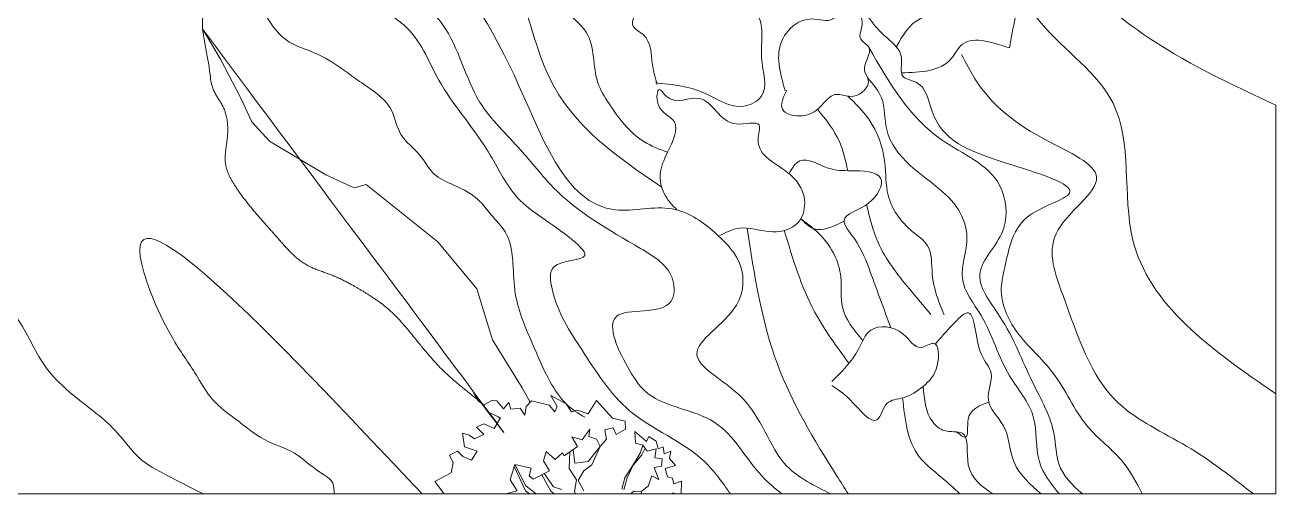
# Model space of a CAD drawing. Header units: inches. Extents: x 0 to 4169, y -2 to 2776.
# Drawn here: x 2698 to 4169, y 0 to 552 of the extents above; entities that cross this region are included whole.
import ezdxf

# ---------------------------------------------------------------- set-up
doc = ezdxf.new("R2010")
doc.units = ezdxf.units.IN
doc.header["$MEASUREMENT"] = 0
doc.layers.add('ceco.net 442 Smith House site plan', color=9, linetype='Continuous', lineweight=15)

msp = doc.modelspace()

# ---------------------------------------------------------------- linework, layer by layer
at = {"layer": 'ceco.net 442 Smith House site plan'}
for p, q in [((2906.857537512292, 835.5021611047176), (2906.857537512292, 547.2891643527222)), ((2906.857537512292, 547.2891643527222), (2928.329205834628, 511.4665573145339)), ((2928.329205834628, 511.4665573145339), (2951.821210645298, 466.3151288078231)), ((2951.821210645298, 466.3151288078231), (2964.986707240688, 437.9311610656387)), ((2964.986707240688, 437.9311610656387), (2985.868504580596, 415.168878160576)), ((2985.868504580596, 415.168878160576), (3051.869877612701, 375.6147684542647)), ((3051.869877612701, 375.6147684542647), (3085.429928693675, 360.3155556819031)), ((3085.429928693675, 360.3155556819031), (3099.599695172633, 364.047058350026)), ((3099.599695172633, 364.047058350026), (3183.710564791551, 296.7434698512382)), ((3183.710564791551, 296.7434698512382), (3229.731197565748, 241.2851439180935)), ((3229.731197565748, 241.2851439180935), (3247.835947938055, 181.2112041276267)), ((3247.835947938055, 181.2112041276267), (3283.092630434623, 124.9514559916592)), ((3283.092630434623, 124.9514559916592), (3292.301052981419, 107.939285753383)), ((3247.389151874685, 110.0485780666831), (3237.999546316422, 104.8330959206036)), ((3237.999546316422, 104.8330959206036), (3242.239268305847, 96.5894160985461)), ((3253.0422625608, 109.5359399486259), (3247.389151874685, 110.0485780666831)), ((3260.773193179799, 100.2632189529967), (3253.0422625608, 109.5359399486259)), ((3267.143093965441, 107.5336598241246), (3260.773193179799, 100.2632189529967)), ((3269.650254926567, 99.82558185947717), (3267.143093965441, 107.5336598241246)), ((3293.719305750004, 109.4206255604461), (3287.423513185853, 102.8447821267223)), ((3314.706363907672, 104.6676680818603), (3293.719305750004, 109.4206255604461)), ((3321.473438257333, 96.55102658008516), (3314.706363907672, 104.6676680818603)), ((3316.450132661202, 115.9198667808783), (3324.159926351505, 102.7305889137483)), ((3334.471402690284, 106.0813491985881), (3316.450132661202, 115.9198667808783)), ((3341.088258621749, 96.55343038836182), (3334.471402690284, 106.0813491985881)), ((3370.500231511119, 109.9497951203874), (3360.532957551509, 94.43391197887361)), ((3388.98179758275, 89.34939444749355), (3370.500231511119, 109.9497951203874)), ((3242.239268305847, 96.5894160985461), (3257.294861333584, 89.52453959561349)), ((3257.294861333584, 89.52453959561349), (3250.101171459438, 76.97429685263425)), ((3280.464123891106, 100.9823026628268), (3269.650254926567, 99.82558185947717)), ((3286.129165779368, 92.6205033838308), (3280.464123891106, 100.9823026628268)), ((3287.423513185853, 102.8447821267223), (3286.129165779368, 92.6205033838308)), ((3324.159926351505, 102.7305889137483), (3321.473438257333, 96.55102658008516)), ((3348.047647963429, 98.41590980297805), (3341.088258621749, 96.55343038836182)), ((3360.532957551509, 94.43391197887361), (3348.047647963429, 98.41590980297805)), ((3403.972377049319, 85.49643739173413), (3388.98179758275, 89.34939444749355)), ((3237.743997859431, 82.3695744731453), (3229.179126947417, 78.51533487583369)), ((3229.179126947417, 78.51533487583369), (3237.680764399151, 69.8851740324238)), ((3250.101171459438, 76.97429685263425), (3237.743997859431, 82.3695744731453)), ((3353.458086933671, 63.67202975226701), (3362.472490268344, 76.41339054625959)), ((3362.472490268344, 76.41339054625959), (3361.306278840545, 67.60239159860134)), ((3380.224611631786, 75.51603389272452), (3390.086666585975, 77.83887417685182)), ((3382.100187453665, 64.64807377195538), (3380.224611631786, 75.51603389272452)), ((3390.086666585975, 77.83887417685182), (3393.298464283865, 70.04463397508472)), ((3393.298464283865, 70.04463397508472), (3404.562811158409, 76.16991661331237)), ((3404.562811158409, 76.16991661331237), (3403.972377049319, 85.49643739173413)), ((3212.840172213916, 71.42533083908559), (3214.961868732339, 55.53677160060018)), ((3220.495103627345, 69.29513113083155), (3212.840172213916, 71.42533083908559)), ((3226.855798658277, 64.79985387800097), (3220.495103627345, 69.29513113083155)), ((3237.680764399151, 69.8851740324238), (3226.855798658277, 64.79985387800097)), ((3341.294062746802, 67.26866777950407), (3353.458086933671, 63.67202975226701)), ((3348.126150601312, 55.94010678831637), (3341.294062746802, 67.26866777950407)), ((3361.306278840545, 67.60239159860134), (3370.322462266721, 64.64743250000596)), ((3370.322462266721, 64.64743250000596), (3374.508156405083, 55.68507033185244)), ((3374.508156405083, 55.68507033185244), (3382.100187453665, 64.64807377195538)), ((3416.278248475672, 59.76759807217747), (3415.377625657227, 73.40807800557971)), ((3415.377625657227, 73.40807800557971), (3428.954816431798, 61.82407934085876)), ((3424.639818699639, 57.57331864257903), (3416.278248475672, 59.76759807217747)), ((3428.954816431798, 61.82407934085876), (3431.984672484021, 67.61627932633996)), ((3431.984672484021, 67.61627932633996), (3440.411256222224, 62.21008040732891)), ((3440.411256222224, 62.21008040732891), (3442.800321446197, 53.0766801620093)), ((3206.973498554937, 50.18308988059015), (3197.647960976631, 45.67424765735358)), ((3197.647960976631, 45.67424765735358), (3201.835657226314, 36.73396794865609)), ((3213.228140088931, 44.27253038329035), (3206.973498554937, 50.18308988059015)), ((3223.517422912587, 39.76609191787779), (3213.228140088931, 44.27253038329035)), ((3214.961868732339, 55.53677160060018), (3229.834352457061, 50.25849226768852)), ((3229.834352457061, 50.25849226768852), (3223.517422912587, 39.76609191787779)), ((3308.029390293223, 38.881741728611), (3311.17639654832, 50.01782340819329)), ((3311.17639654832, 50.01782340819329), (3321.733882540883, 40.48878337348193)), ((3321.733882540883, 40.48878337348193), (3330.29981007687, 48.28366479557246)), ((3330.29981007687, 48.28366479557246), (3332.484740060267, 44.87950609050066)), ((3332.484740060267, 44.87950609050066), (3348.126150601312, 55.94010678831637)), ((3339.096147401251, 49.55466864225209), (3338.277806940773, 30.07178536149025)), ((3344.904925147668, 36.25022651290774), (3342.77129921054, 52.15349987006575)), ((3374.508156405083, 55.68507033185244), (3360.420090787972, 38.06042867780447)), ((3364.734977486756, 34.45198818128914), (3374.508156405083, 55.68507033185244)), ((3413.249115839352, 34.33843623439789), (3421.620948385682, 47.85051671481729)), ((3423.612728913702, 46.24499765229881), (3413.580441435163, 33.94103391219884)), ((3421.620948385682, 47.85051671481729), (3424.639818699639, 57.57331864257903)), ((3427.35669344846, 53.92099320181072), (3423.612728913702, 46.24499765229881)), ((3430.0476431995, 50.30351903401405), (3424.639818699639, 57.57331864257903)), ((3440.668362610103, 53.25887949165017), (3430.0476431995, 50.30351903401405)), ((3438.998701988892, 42.70127814555735), (3440.668362610103, 53.25887949165017)), ((3442.800321446197, 53.0766801620093), (3448.709704019287, 55.39060173415065)), ((3448.709704019287, 55.39060173415065), (3449.749559555208, 47.09200090364218)), ((3449.749559555208, 47.09200090364218), (3457.533683496205, 50.31572292099894)), ((3457.533683496205, 50.31572292099894), (3456.05622682425, 41.8780412929824)), ((3201.835657226314, 36.73396794865609), (3199.331221811184, 24.82716662253976)), ((3268.907471955192, 16.73669528439701), (3274.120478035414, 34.82105649024725)), ((3273.385700111394, 32.27204958294213), (3286.991753377804, 3.664175749718249)), ((3287.185013960421, 9.724737294920088), (3274.120478035414, 34.82105649024725)), ((3274.120478035414, 34.82105649024725), (3293.682216167526, 30.18621852961243)), ((3293.682216167526, 30.18621852961243), (3291.102727038866, 21.5033791255483)), ((3315.182763544251, 27.1678209382093), (3308.029390293223, 38.881741728611)), ((3338.277806940773, 30.07178536149025), (3346.716321965602, 16.81642527567387)), ((3360.420090787972, 38.06042867780447), (3344.904925147668, 36.25022651290774)), ((3355.526479063869, 27.42782635879994), (3364.734977486756, 34.45198818128914)), ((3403.667195298456, 19.14383317544699), (3413.249115839352, 34.33843623439789)), ((3413.580441435163, 33.94103391219884), (3406.505792940395, 18.89755412211507)), ((3438.292897646405, 30.98759740299583), (3446.65552444272, 32.73395975593687)), ((3443.445395765411, 16.97267883042812), (3438.292897646405, 30.98759740299583)), ((3447.426342351068, 41.2357211451906), (3438.998701988892, 42.70127814555735)), ((3446.65552444272, 32.73395975593687), (3447.426342351068, 41.2357211451906)), ((3463.134546418067, 33.38808246921897), (3451.0465214837, 29.84219915862829)), ((3451.0465214837, 29.84219915862829), (3453.744829779496, 20.31339908610493)), ((3456.05622682425, 41.8780412929824), (3463.134546418067, 33.38808246921897)), ((3199.331221811184, 24.82716662253976), (3180.208642788231, 14.78356462341666)), ((3180.208642788231, 14.78356462341666), (3191.362064171704, 0)), ((3277.012659258809, 3.856654967458248), (3268.907471955192, 16.73669528439701)), ((3291.102727038866, 21.5033791255483), (3295.738899176407, 17.509578778193)), ((3295.738899176407, 17.509578778193), (3315.182763544251, 27.1678209382093)), ((3305.903127852251, 22.5583992859298), (3316.597710228148, 3.484140316618681)), ((3319.563498314494, 8.569700382776857), (3308.629861095735, 23.91283428215444)), ((3346.716321965602, 16.81642527567387), (3344.405035958916, 3.110984262418151)), ((3348.772170459498, 15.91754604213297), (3355.526479063869, 27.42782635879994)), ((3355.540190357518, 3.882345218447745), (3348.772170459498, 15.91754604213297)), ((3399.942631670694, 5.566551697572172), (3403.667195298456, 19.14383317544699)), ((3406.505792940395, 18.89755412211507), (3402.383833625544, 4.988952585313618)), ((3430.960920640688, 9.176916093241275), (3435.263987133154, 21.27683800056577)), ((3435.263987133154, 21.27683800056577), (3443.445395765411, 16.97267883042812)), ((3453.744829779496, 20.31339908610493), (3459.655157891559, 18.70876124481738)), ((3459.655157891559, 18.70876124481738), (3461.208502787334, 12.14472033669114)), ((3461.208502787334, 12.14472033669114), (3470.415944576861, 15.2282402381894)), ((3470.415944576861, 15.2282402381894), (3469.932522616676, 0)), ((3263.876241538459, 0), (3277.012659258809, 3.856654967458248)), ((3286.991753377804, 3.664175749718249), (3291.644495709556, 0)), ((3299.240901899273, 0), (3287.185013960421, 9.724737294920088)), ((3316.597710228148, 3.484140316618681), (3320.701919606267, 0)), ((3329.59556366527, 5.155261686353982), (3319.563498314494, 8.569700382776857)), ((3344.405035958916, 3.110984262418151), (3345.776465815171, 0)), ((3414.354708324185, 3.190954253429175), (3410.170938553129, 0)), ((3422.920524784557, 3.126634531177282), (3414.354708324185, 3.190954253429175)), ((3422.920524784557, 3.126634531177282), (3430.960920640688, 9.176916093241275)), ((3423.393905672499, 0), (3422.920524784557, 3.126634531177282)), ((3460.245481009513, 1.523039221147895), (3460.109571455535, 0)), ((3463.542419801668, 0), (3460.245481009513, 1.523039221147895))]:
    msp.add_line(p, q, dxfattribs=at)
at = {"layer": 'ceco.net 442 Smith House site plan', "ltscale": 30}
for p in [(4169.27781243041, 457.3338473501459), (0, 0)]:
    msp.add_line(p, (4169.27781243041, 0), dxfattribs=at)
at = {"layer": 'ceco.net 442 Smith House site plan'}
for points in [[(4012.074938603298, 0), (3989.931991536073, 36.82300835103721), (3947.766207416533, 79.49000857809276), (3906.63282648847, 143.0706484442991), (3864.642136135134, 190.7603567579299), (3846.312869538509, 242.118449340778), (3850.311961614364, 266.4635524430701), (3855.644118779143, 288.8076597622821), (3876.639446759671, 325.4920856671375), (3926.295123777046, 353.8391155379614), (3851.978258583239, 389.1895010525489), (3764.955419033746, 449.874341395596), (3745.876706543349, 484.5396653919742), (3730.475601193234, 491.4939261525971), (3728.988834665155, 513.0670040049404), (3711.519525736953, 536.8717773332024), (3682.423901370206, 584.9667005770749), (3686.639599333207, 622.4661573800066), (3682.892296968483, 645.9033016784718), (3699.926399351345, 673.4948548696274), (3728.851504204992, 726.06930508282), (3722.948392098391, 796.956255942145), (3659.785422787013, 850.121452886645), (3588.996124316932, 892.3045669926596), (3575.912001091721, 922.3783451551965), (3604.942382311931, 972.0921192234207), (3594.720393842428, 983.7533404672125), (3526.257321464563, 976.7295717917153), (3450.479725093309, 1023.617469081553), (3463.586857106222, 1120.044560392849), (3453.978642624918, 1195.485237975824), (3399.711578430327, 1309.190634335135), (3390.303714372626, 1363.192682281042)], [(3134.646390066763, 873.790183212497), (3170.796307621416, 825.269912120933), (3226.954425741085, 740.8473698488248), (3246.788411908461, 710.0081353059188), (3273.230562658421, 665.150784099066), (3314.278890181271, 616.7652829299915), (3330.833969586894, 573.2239568027788), (3358.245550305163, 543.1384492486933), (3372.039781756081, 483.498302635946), (3384.687253946089, 459.8378462196184), (3425.893100516943, 414.7095524867424), (3453.835224627842, 401.9674124762166)], [(3446.966217040285, 360.9823438230085), (3314.600428502788, 490.4038053200638), (3227.835878918092, 657.4775569157703), (3205.074557289709, 665.1035146584934)], [(2920.494215532312, 661.0283880273611), (2941.723861691999, 641.4679057473496), (2962.129525043782, 605.6764042835617), (2981.676193725077, 563.225976631997), (3009.124746708161, 531.5962716347021), (3029.087327569714, 522.8565120148272), (3054.8723350133, 510.7872892987171), (3091.656711471348, 485.3255608176977), (3129.086537691414, 451.6149575871563), (3140.315513067505, 422.8985490039009), (3162.527624062265, 398.7229064851666), (3179.578991632801, 376.249192599304), (3202.452785785371, 363.347571709441), (3233.228429838063, 344.2033209198135), (3246.120916361369, 328.8046351086417), (3262.983398664073, 308.2317959332714), (3274.212339643189, 239.9782561042774), (3294.590832685, 177.5512442857874), (3315.980130232861, 131.7596889475873), (3334.471402685591, 106.0813491985881), (3356.414752556766, 90.19285406430066)], [(3723.153904147189, 526.3730246862253), (3750.751190964002, 558.8190941448572), (3773.435583936371, 569.412616492678), (3777.21631610469, 639.0271548802531), (3826.365799834854, 620.8668123431504), (3859.558999023446, 607.9724121015656)], [(3646.095814244634, 0), (3594.299357137271, 32.80831533620835), (3537.608735227433, 116.8838360242587), (3488.259360521308, 164.6354962797499), (3534.753822958593, 222.1823672304043), (3539.647953368787, 268.3014383663401), (3512.730115739736, 304.6253636047411), (3459.469350610813, 335.3806130948886), (3392.824041100501, 334.1597192351395), (3273.386224490421, 492.945066077199), (3209.348263034048, 606.4954616046182)], [(4169.27781243041, 457.3338473501459), (4012.087973470061, 541.7893744921461), (3922.973079141022, 613.9320801053948)], [(3439.646920418669, 483.6960822553477), (3496.467478345093, 472.0193082243556), (3543.648833866698, 456.2811180122656), (3563.941860786542, 467.4501583181489), (3564.449189042479, 512.6340532691374), (3563.941860786542, 551.2180578204495), (3554.302692778697, 571.5253979422662), (3520.819131284274, 579.6483599114523), (3499.511447861942, 581.6791004037487), (3486.828275940274, 570.0023263715834), (3465.013229869725, 564.925507540243), (3440.154248674606, 574.0638073561764), (3415.295267479488, 562.3870981275061), (3412.758626218576, 552.2333956660235), (3425.441798140243, 540.0490175145662), (3436.095622655269, 505.0188250250602), (3441.676233433031, 481.6653417642245)], [(3592.102172848266, 474.379767823835), (3588.905430493225, 534.5209086193196), (3623.430234126644, 558.8332860657001), (3648.364845096606, 558.8332860657001), (3664.987884685865, 575.4680297051973), (3682.889648725332, 554.9944691604984), (3680.971596437606, 535.1607114356798), (3690.561823483957, 525.5637339820373), (3685.447028850576, 498.052342452682), (3689.922461263546, 487.1757593616256), (3672.66005944449, 467.981804455514), (3650.92222522185, 469.9012129045948), (3633.020461182382, 455.18581291655), (3612.561317012978, 444.9490326442007), (3588.905430493225, 452.6266016464156), (3594.020225135993, 475.0195706413687)], [(3868.593800538, 587.3957868537713), (3862.660835481303, 560.3324452241266), (3855.85553134275, 524.7685328901052)], [(4169.27781243041, 117.696728412863), (4000.709939683094, 300.1980032823727), (3977.67339878078, 459.6464173204443), (3893.206047757632, 553.7786299581146), (3868.593800538, 587.3957868537713)], [(3855.85553134275, 524.7685328901052), (3798.388423096636, 527.0385919084102), (3787.802352402176, 512.6616594677085), (3728.416939943002, 495.3896731048364)], [(4142.781695029625, 0), (4064.142514183846, 56.27714844170332), (3983.991012960669, 106.9746363531402), (3918.962440387303, 233.3401317668581), (3910.644815861966, 305.9813723117986), (3958.282048003986, 372.5691437420332), (3901.57106555429, 414.9431683216077), (3815.370420376566, 488.3410520056087), (3799.491331538056, 517.0948520858636)], [(3914.398756040093, 0), (3891.12717471134, 37.83095862163514), (3883.878650513434, 90.89707134360225), (3856.029043045273, 139.0001598032188), (3822.456920081392, 210.0094592600352), (3800.542134881238, 253.3057641736162), (3805.883165385819, 302.1723649181351), (3795.964108732443, 334.2410473551583), (3739.120404453888, 386.5435829899013), (3711.523240164268, 428.6184756157724), (3705.419239696182, 466.0319384599438), (3689.325727922916, 489.1871751269064)], [(3514.201141585561, 303.2581372344533), (3536.559961061659, 312.5028507358298), (3577.653411937152, 308.4413697524101), (3607.078347407545, 319.1027411366796), (3615.195565053939, 341.9484906724066), (3598.453801509907, 375.4556763935515), (3560.404320141877, 417.0857592827341), (3561.418976649058, 433.8393521438933), (3534.530682444271, 435.362358911081), (3491.407918554416, 465.3157325715932), (3452.343815066792, 467.8541419878501), (3444.226597425091, 475.9771039558628), (3442.70461267136, 458.7158421707434), (3461.983017480997, 437.900833127313), (3453.835224627842, 401.9674124762166), (3445.241219539992, 375.9633453175119), (3449.80717380588, 353.6252647057453), (3464.88309992254, 334.1919302728519)], [(3665.761267376949, 468.0496984265006), (3690.512194672159, 440.8961056916291), (3709.281035694768, 390.0027174551088), (3713.216466692459, 351.5297209271902), (3741.672453691163, 308.8156087152416), (3759.662882381624, 292.0557299350032), (3765.111871902279, 259.0356056909064), (3772.982699495992, 226.0154814444628), (3779.037174333815, 210.5657306445828)], [(3630.130991012167, 452.5688385557342), (3655.918467866555, 414.4804080766133), (3665.761992815651, 380.3190125632596)], [(3716.392002386202, 195.6100521691391), (3692.613766966242, 260.2697842237401), (3673.147852584689, 300.7874539472976), (3661.468262686898, 321.8255158922634), (3690.277842105411, 342.0843183546412), (3704.293322471752, 371.6933921696771), (3670.033274645746, 380.2644688444155), (3642.781001392844, 383.3811827596381), (3609.299572266749, 391.9522594343767), (3596.688964114755, 376.9630643826467)], [(3687.915055878476, 340.3688591107911), (3701.342695026454, 295.9256524122587), (3738.173123452187, 241.2553344112486), (3763.340573709778, 211.1559589526224)], [(3610.53688437493, 323.858800039368), (3634.506402272262, 303.5653762988749), (3657.658778140234, 255.0655621387163), (3659.510968210986, 219.8491250120452), (3683.360854198276, 180.3937732779682)], [(3661.450728997263, 320.9835919684577), (3625.230141449511, 312.3330676859221), (3610.53688437493, 323.858800039368)], [(3591.091437746289, 310.0065952252052), (3626.823324996429, 214.2680718337721), (3667.186497413751, 153.7543177924109)], [(2443.027224456953, 302.7163829146087), (2504.292311210889, 300.2472537779111), (2556.382654828482, 304.8467316212702), (2603.876812900925, 302.546992700764), (2645.242689179732, 301.013811817697), (2652.90303282488, 300.2472537779111), (2670.521812876018, 241.220988666786), (2691.204751013075, 203.6588670929343), (2723.378221804608, 148.4654569854072), (2755.105858685919, 116.1879783676666), (2807.196236695793, 71.72664002642959), (2832.475360382693, 42.59678649369329), (2865.414862102329, 21.89926580322087), (2908.312800232648, 0)], [(3893.271050153512, 0), (3861.349197111707, 37.34584124122709), (3848.690547261553, 80.30549309476822), (3831.07850820066, 110.5975287166289), (3834.380767672922, 141.9910905462691), (3822.822859517659, 164.0216795804495), (3805.761174112765, 213.0397255978984), (3789.800264785656, 199.8214110599566), (3768.562561445773, 176.2269085248545)], [(3646.957078838493, 132.2343730004823), (3678.25625016471, 170.2672904280824), (3692.788000906657, 192.6395871749747), (3730.794147344101, 188.1651148641932), (3752.032873197273, 172.5044941811389), (3766.564623943913, 176.9789664919204), (3771.035929217508, 151.250831713109), (3754.26850863793, 126.6412664108384), (3730.794147344101, 113.2179142831624), (3711.791091323866, 106.5061734170026), (3700.612810934352, 87.48971470202923), (3668.195804696359, 110.9806457277841), (3646.957078838493, 127.7599006873542)], [(3754.484651177329, 126.8202750984925), (3765.67639538438, 84.73162215659619), (3779.548079433865, 74.50313670463443), (3800.233940961703, 71.58070303298415), (3807.506712092878, 34.13432012358904), (3836.336548865022, 0)], [(3831.539540096277, 108.0835075362599), (3807.412303846549, 88.01617657621205), (3804.246408921993, 66.90899067746193), (3793.391853790971, 73.14406469807774)]]:
    msp.add_spline(points, degree=3, dxfattribs=at)
for points, knots in [([(3166.642756504728, 578.2522040939663), (3174.714252988553, 569.9177933443844), (3206.534852176108, 537.0606961954594), (3220.61025177991, 463.367738006768), (3279.121659393776, 409.8342154421249), (3331.457567954378, 340.7843961016804), (3399.081037102428, 302.7236694059414), (3462.850905095073, 264.573789699854), (3461.668593860715, 206.01108200436), (3366.523392461048, 229.6137376794231), (3404.355726409005, 150.5595813549316), (3437.722902886558, 102.6691273082829), (3519.165581137425, 97.10562209305108), (3550.50098957938, 31.34720690083414), (3580.185435034731, 6.448846816662848), (3588.386124459132, 0)], [0, 0, 0, 0, 9.723143900011396, 38.33195811637564, 59.00382783222841, 75.46652660229078, 110.7513004086156, 125.8788235916791, 132.7284079965741, 151.5776609494126, 169.8581261883957, 179.9002983742003, 203.6730033129896, 227.5960789648978, 236.3977741824327, 236.3977741824327, 236.3977741824327, 236.3977741824327]), ([(3527.921038965463, 0), (3518.280366084145, 13.68799540456057), (3488.085788979596, 56.55878228544981), (3405.52410159372, 86.18483418090344), (3354.710478611359, 168.3773673475191), (3320.336333943979, 218.6492715451276), (3312.174078165333, 276.9725001531625), (3372.772195529953, 272.7484553648258), (3317.674777643769, 320.417115582796), (3274.650816139733, 340.439636421369), (3237.360707160923, 419.2084525906357), (3184.334535419804, 475.8444553819046), (3161.408784006991, 540.1662258283326), (3134.015789960354, 559.0786257681356), (3127.864969062677, 564.0099616740102), (3126.234485562159, 565.3642107698208)], [0, 0, 0, 0, 13.965051832226, 43.73852731297546, 69.47953290238978, 91.81030506978517, 99.15019907888171, 110.0507379866258, 118.0485437744997, 140.8044173732565, 158.5416513120654, 186.4716499731548, 207.6855159711245, 212.5397509958309, 214.3268606620433, 214.3268606620433, 214.3268606620433, 214.3268606620433]), ([(3237.999546316422, 104.8330959206036), (3220.023969158879, 119.5976683257783), (3187.385867278265, 143.8003774965823), (3153.509602333963, 188.2096075458101), (3126.736505608007, 218.5749890813053), (3093.527455379616, 240.2176566369611), (3064.324558068351, 257.0413132756481), (3022.751554425251, 268.9351637457025), (2988.645700812947, 309.8502587790942), (2953.011016759205, 347.4653649229998), (2929.561111216295, 389.380616367386), (2939.31009626346, 424.2542270489863), (2932.969442855321, 460.8650230140829), (2916.061033787289, 473.5379678915224), (2915.356516742983, 502.4041248514509), (2906.857537512292, 547.2891643527222)], [16.15817950376145, 16.15817950376145, 16.15817950376145, 16.15817950393892, 35.761065662364, 50.18140148943675, 63.22994826101285, 69.61840814988648, 83.55557199503998, 91.66112868886052, 105.4041888731319, 126.8606346329464, 135.8263117560763, 145.6059489725197, 155.0211192181009, 165.8926278614297, 167.8981381332098, 167.8981381332098, 167.8981381332098, 167.8981381332098]), ([(3690.866514210861, 524.9694485453003), (3714.346373534074, 484.0304099703676), (3752.362382722976, 417.7464154416609), (3848.702975077343, 381.6703703679067), (3855.30745220014, 317.4307356335396), (3835.468052684046, 287.3888911353007), (3810.644687126581, 252.9877105157018), (3855.942197139552, 199.4332044195366), (3877.433137510472, 137.1860803252146), (3910.670588417653, 81.34660715560675), (3910.304897086397, 29.99955716529489), (3929.512011799978, 10.5273068848601), (3941.748950099721, 0)], [0, 0, 0, 0, 39.04165158755584, 63.21195392575471, 77.36692348090305, 85.8534355515251, 93.9731767025081, 109.9833901235655, 134.643829224921, 153.2866146026873, 162.9918646916142, 175.8618975951172, 175.8618975951172, 175.8618975951172, 175.8618975951172]), ([(3165.19826538282, 0), (2985.258867362361, 191.8060552738661), (2773.359385746201, 414.7457906244392), (2863.922663170857, 190.1747594786501), (2898.201983843302, 144.1400678718335), (2918.432213626766, 107.5422627611899), (2948.733513169374, 86.94256780939878), (2978.318845774421, 61.6109745613587), (3016.715991695075, 50.92440561734259), (3038.383845304927, 28.18269042245061), (3061.964340749535, 16.20565945630759), (3061.828311812854, 4.535076018219889), (3061.775452280892, 0)], [101.9024886024401, 101.9024886024401, 101.9024886024401, 101.9024886024401, 3231.249704098265, 3919.366380244116, 4299.846729062817, 4517.259747207127, 4797.259854613956, 5072.482422116011, 5349.577040652416, 5615.93054629314, 5759.792957563236, 5851.226815359984, 5851.226815359984, 5851.226815359984, 5851.226815359984]), ([(3547.43707979559, 312.6967461136845), (3555.823352791342, 258.1678979522592), (3571.802908638658, 154.2663465199), (3630.545354896821, 56.02713750678629), (3661.875597987124, 7.17694830988288), (3666.498766693422, 0)], [0, 0, 0, 0, 46.15719401164759, 87.9498509372404, 95.16621222716567, 95.16621222716567, 95.16621222716567, 95.16621222716567]), ([(3730.256462667557, 113.0767079718462), (3732.963027039626, 87.6870330938682), (3736.999665658165, 49.82022913539976), (3774.625556750525, 21.37362432431996), (3790.582746825638, 6.750403414413929), (3797.675640523812, 0)], [0, 0, 0, 0, 20.24465677652772, 30.19339369599631, 38.49288408254088, 38.49288408254088, 38.49288408254088, 38.49288408254088])]:
    msp.add_open_spline(points, degree=3, knots=knots, dxfattribs=at)
msp.add_open_spline([(3256.894636862644, 88.82630067369253), (3256.152904432765, 89.47097983015477), (3255.410325820434, 90.11482236787498), (3254.666824605139, 90.75775271699727)], degree=3, dxfattribs=at)

doc.saveas('drawing.dxf')
